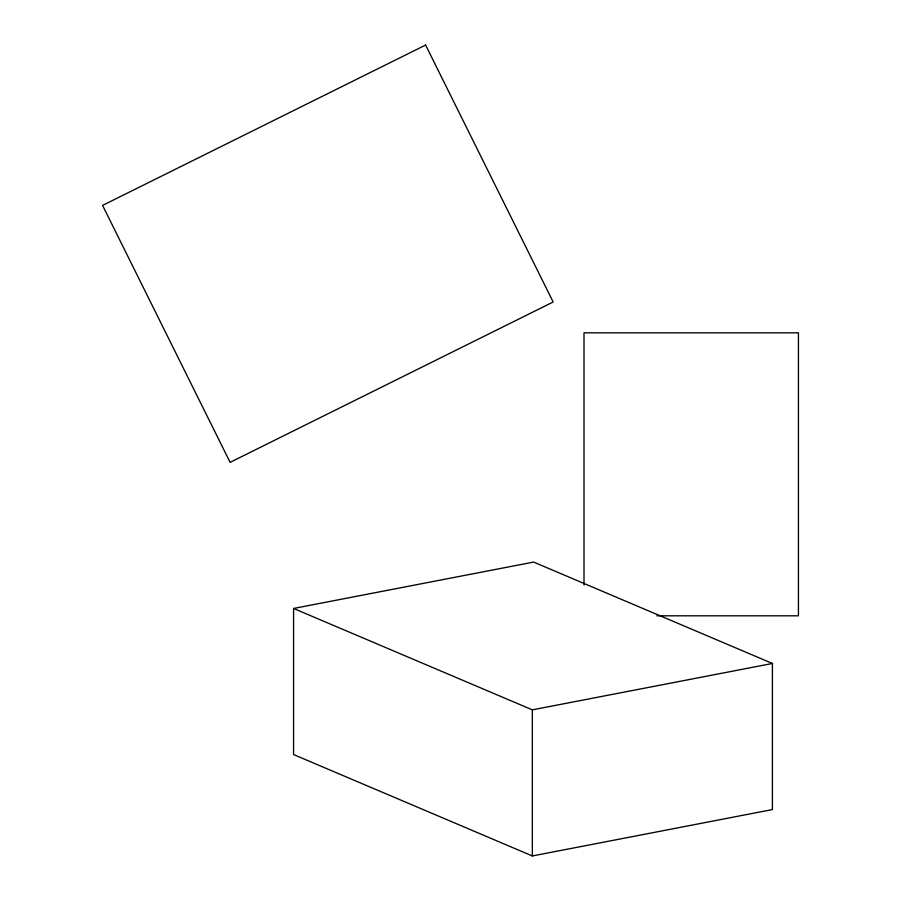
<?xml version="1.0" encoding="UTF-8"?>
<svg xmlns="http://www.w3.org/2000/svg" width="901" height="901" viewBox="0 0 901 901"><rect width="100%" height="100%" fill="white"/><g stroke="black" fill="none" stroke-linecap="round" stroke-linejoin="round"><path stroke-width="1.35" d="M293.58 608.457L533.64 562.078L772.416 663.474L772.416 809.571L532.345 855.95L293.58 754.554L293.58 608.457L532.345 709.853L772.416 663.474M656.885 615.811L798.432 615.811L798.432 332.829L584.006 332.829L584.006 584.986M532.345 709.853L532.345 855.95M425.61 45.05L102.568 205.405L230.115 462.359L553.158 301.993L425.61 45.05"/></g></svg>
